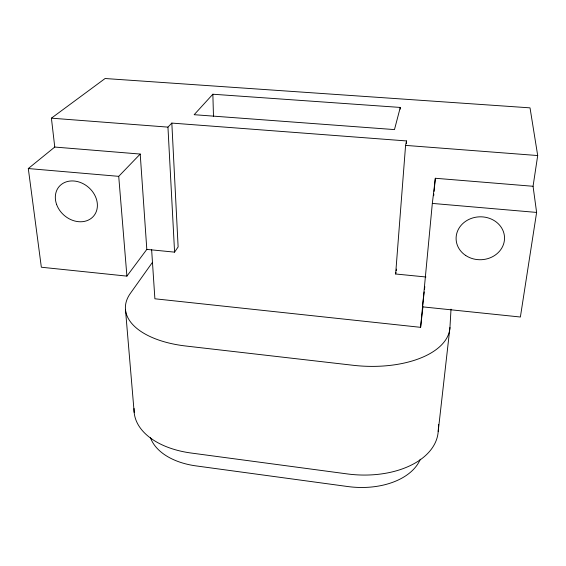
<?xml version="1.0" encoding="UTF-8"?>
<svg xmlns="http://www.w3.org/2000/svg" width="566" height="566" viewBox="0 0 566 566"><rect width="100%" height="100%" fill="white"/><g stroke="black" fill="none" stroke-linecap="round" stroke-linejoin="round"><path stroke-width="0.85" d="M134.092 408.496A78.688 46.964 -3.2 0 0 191.181 453.033L347.128 473.905A80.556 49.468 4.7 0 0 438.197 431.433L449.949 327.509L451.017 309.156M438.197 431.433L438.671 424.458M400.162 109.196L400.289 107.434L212.858 94.225L194.159 114.7L394.474 129.593L400.289 107.434M425.922 276.986L395.641 273.994L405.581 145.391L406.537 140.941L171.831 123.084L167.953 127.124L174.583 252.139L146.813 249.394L126.911 276.123L41.346 267.23L28.3 168.548L54.761 147.054L140.212 154.058L146.813 249.394M406.331 143.573L406.537 140.941M151.624 249.564L154.886 298.784L420.602 327.332L432.325 203.413L435.339 178.269L533.059 186.278L536.618 212.427L520.38 317.017L422.491 306.843L424.203 291.915M433.676 195.737L433.839 193.989M434.094 191.372L434.426 187.877M434.589 186.129L435.339 178.269M424.507 289.283L424.811 286.644M420.602 327.332L422.972 306.546M533.059 186.278L537.7 155.544L530.024 107.851L105.099 78.518L51.407 118.167L54.761 147.054M395.641 273.994L395.931 272.366M396.221 270.746L396.511 269.119M174.583 252.139L178.127 246.925L171.831 123.084M152.374 262.447L130.392 293.344A83.839 41.707 -2.2 0 0 185.938 346.031L353.106 365.282A85.975 44.077 3.8 0 0 449.949 327.509M126.911 276.123L118.719 176.344L140.212 154.058M51.407 118.167L167.953 127.124M405.581 145.391L537.7 155.544M28.3 168.548L118.719 176.344M432.325 203.413L536.618 212.427M125.475 309.56L134.17 412.381M212.858 94.225L213.481 116.271M150.379 437.433A64.637 39.861 -3.5 0 0 196.112 465.91L347.743 486.534A66.144 41.955 4.9 0 0 420.34 459.203M56.635 204.552A22.697 18.558 40.7 0 0 92.555 217.224A22.697 18.558 40.7 0 0 79.891 182.287A22.697 18.558 40.7 0 0 56.635 204.552M465.733 255.507A24.218 21.458 -1.8 0 0 504.348 240.741A24.218 21.458 -1.8 0 0 470.87 218.575A24.218 21.458 -1.8 0 0 465.733 255.507"/></g></svg>
